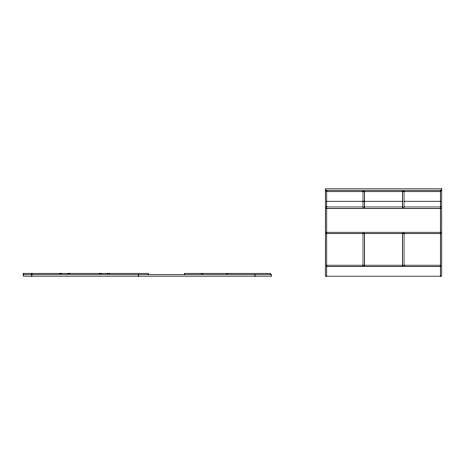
<?xml version="1.0" encoding="UTF-8"?>
<svg xmlns="http://www.w3.org/2000/svg" width="465" height="465" viewBox="0 0 465 465"><rect width="100%" height="100%" fill="white"/><g stroke="black" fill="none" stroke-linecap="round" stroke-linejoin="round"><path stroke-width="0.7" d="M325.302 190.266L441.75 190.266M326.738 191.696L402.702 191.696M404.05 191.696L440.32 191.696M326.738 201.24L402.702 201.24M404.143 201.24L440.32 201.24M363.008 206.966L326.261 206.966L326.261 208.401L440.797 208.401L440.797 206.966L404.05 206.966M364.438 206.966L402.614 206.966M363.008 233.692L326.261 233.692L326.261 232.262L440.797 232.262L440.797 233.692L404.05 233.692M364.438 233.692L402.614 233.692M326.738 265.19L363.008 265.19M364.438 265.19L402.614 265.19M404.05 265.19L440.32 265.19M326.738 266.619L440.32 266.619M23.25 274.734L271.67 274.734L271.67 276.169L23.25 276.169L23.25 273.304L148.265 273.304L148.265 274.734M440.32 190.266L440.32 206.966M440.32 208.401L440.32 232.262M440.32 233.692L440.32 276.169M326.738 190.266L326.738 206.966M326.738 208.401L326.738 232.262M326.738 233.692L326.738 276.169M270.438 274.734L270.438 273.304L227.96 273.304L227.96 273.78L226.531 273.78L226.531 273.304L202.67 273.304L202.67 273.78L201.24 273.78L201.24 273.304L184.535 273.304L184.535 274.734M254.989 274.734L254.989 276.169M138.547 274.734L138.547 276.169M109.13 273.304L109.13 273.78M107.7 273.304L107.7 273.78M101.039 273.304L101.039 273.78M99.609 273.304L99.609 273.78M69.523 273.304L69.523 273.78M68.088 273.304L68.088 273.78M61.427 273.304L61.427 273.78M59.997 273.304L59.997 273.78M31.818 273.304L31.818 276.169M441.75 188.831L325.302 188.831L325.302 276.169L441.75 276.169L441.75 188.831M364.438 191.22L363.008 191.22L363.008 207.448L364.438 207.448L364.438 191.22M404.05 191.22L402.614 191.22L402.614 207.448L404.05 207.448L404.05 191.22M364.438 233.215L363.008 233.215L363.008 265.666L364.438 265.666L364.438 233.215M404.05 233.215L402.614 233.215L402.614 265.666L404.05 265.666L404.05 233.215"/></g></svg>
